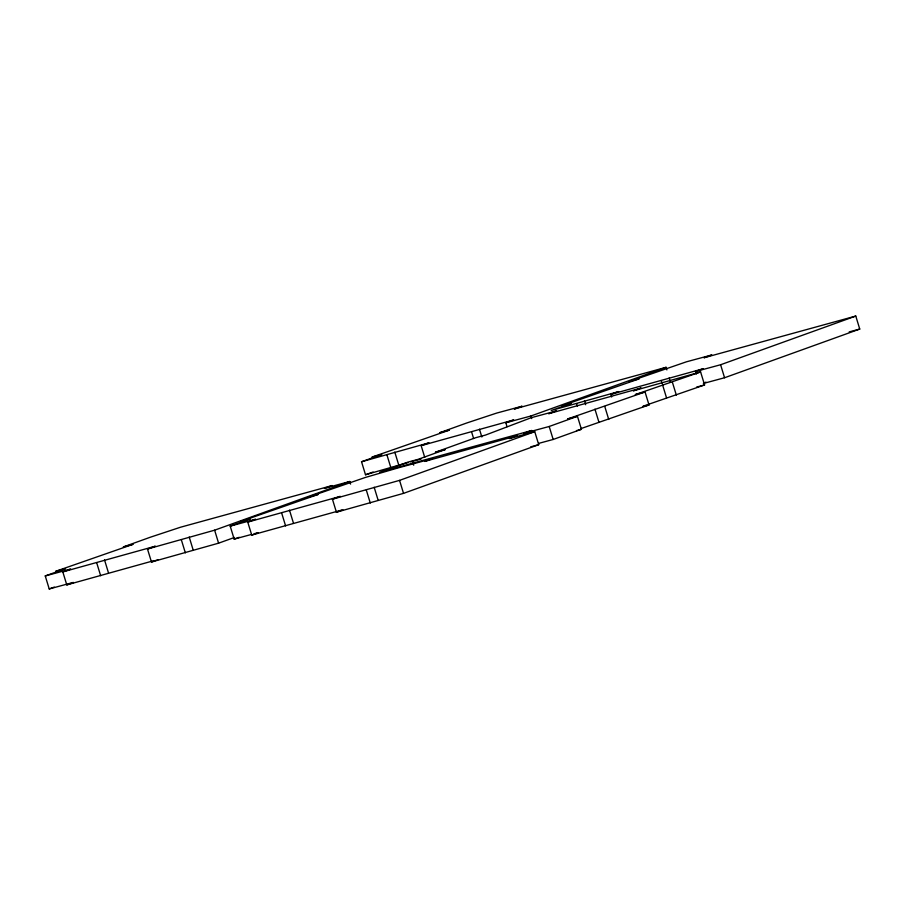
<?xml version="1.0" encoding="UTF-8"?>
<svg xmlns="http://www.w3.org/2000/svg" width="905" height="905" viewBox="0 0 905 905"><rect width="100%" height="100%" fill="white"/><g stroke="black" fill="none" stroke-linecap="round" stroke-linejoin="round"><path stroke-width="1.36" d="M407.963 462.568L365.507 474.752L361.536 461.754L381.808 454.457L371.989 457.104L449.4 430.113L439.581 432.76L466.618 423.031L496.721 413.065L522.128 406.209L514.289 409.026L666.091 367.317L666.883 369.907M73.294 582.435L49.221 588.94L45.25 575.942L65.533 568.645L55.703 571.293L133.126 544.301L123.295 546.948L150.332 537.219L180.434 527.253L332.237 485.544L324.397 488.361L349.805 481.494L350.597 484.096M361.536 461.754L428.993 442.828L421.153 445.656L424.728 457.342M153.963 560.636L66.789 584.902L62.818 571.903L70.658 569.087L45.25 575.942M62.818 571.903L155.343 546.201L147.492 549.03L151.474 562.016L218.591 543.181L234.497 537.446M421.153 445.656L513.678 419.954L505.838 422.771L507.026 426.674M147.492 549.03L214.621 530.183L349.805 481.494M365.507 474.752L373.109 472.014M49.221 588.94L54.289 587.107M505.838 422.771L530.896 416.006L666.091 367.317M66.789 584.902L73.316 582.549M251.545 534.425L234.169 539.12L230.198 526.133L250.47 518.825L240.651 521.484L318.062 494.481L308.243 497.139L365.382 477.444L398.63 467.761L432.5 458.609L424.66 461.426L517.185 435.724L509.345 438.552L534.753 431.685L538.724 444.672L403.528 493.361L336.411 512.207L332.44 499.209L340.28 496.393L247.755 522.095L251.726 535.081L341.581 510.103M247.755 522.095L255.595 519.266L230.198 526.133M538.566 443.416L553.17 439.468L581.429 429.298L577.458 416.3L549.199 426.481L523.961 433.303L531.801 430.475L379.829 472.24L408.087 462.059L417.906 459.412L445.215 449.57L435.396 452.228L475.679 437.715L485.51 435.067L531.246 417.703L556.485 410.893L548.645 413.709L641.159 388.007L633.319 390.836L700.606 371.944L704.588 384.942L643.093 406.198M703.457 383.449L724.566 377.747L859.75 329.058L855.779 316.06L703.977 357.78L711.816 354.952L686.409 361.819L629.269 381.514L639.1 378.867L561.677 405.859L571.496 403.211L551.224 410.508L618.681 391.582L610.841 394.399L611.633 397.001M151.474 562.016L158.002 559.663M610.841 394.399L703.366 368.697L695.526 371.525L696.318 374.127M332.44 499.209L399.558 480.374L534.753 431.685M234.169 539.12L239.237 537.298M580.705 428.676L649.021 404.954L645.05 391.956L567.627 418.958L577.458 416.3M700.606 371.944L635.231 394.614L645.05 391.956M695.526 371.525L720.595 364.749L855.779 316.06M251.726 535.081L258.264 532.728L254.226 533.701M336.411 512.207L342.95 509.854M703.411 383.109L706.024 382.159M849.195 331.909L859.75 329.058M410.599 461.867L421.119 459.016M696.612 387.091L704.588 384.942M642.878 406.605L649.021 404.954M576.519 430.622L581.429 429.298M530.703 446.844L538.724 444.672M720.595 364.749L724.566 377.747M672.358 382.125L676.329 395.112M669.157 377.939L670.345 381.842M661.306 380.767L662.109 383.369M662.539 384.783L666.51 397.77M604.766 406.469L608.737 419.456M594.936 409.128L598.906 422.115M584.472 400.825L585.659 404.716M576.632 403.641L577.424 406.243M549.199 426.481L553.17 439.468M530.896 416.006L531.699 418.596M479.458 429.196L481.845 436.991M471.618 432.013L473.609 438.506M412.906 462.591L413.709 465.193M394.784 452.07L398.754 465.057M399.558 480.374L403.528 493.361M386.933 454.898L390.915 467.885M374.161 487.241L378.132 500.227M366.31 490.058L370.292 503.056M289.476 510.115L293.446 523.113M281.636 512.943L285.607 525.929M214.621 530.183L218.591 543.181M189.213 537.05L193.184 550.048M181.373 539.878L185.344 552.865M104.528 559.935L108.498 572.922M96.688 562.752L100.659 575.75"/></g></svg>
